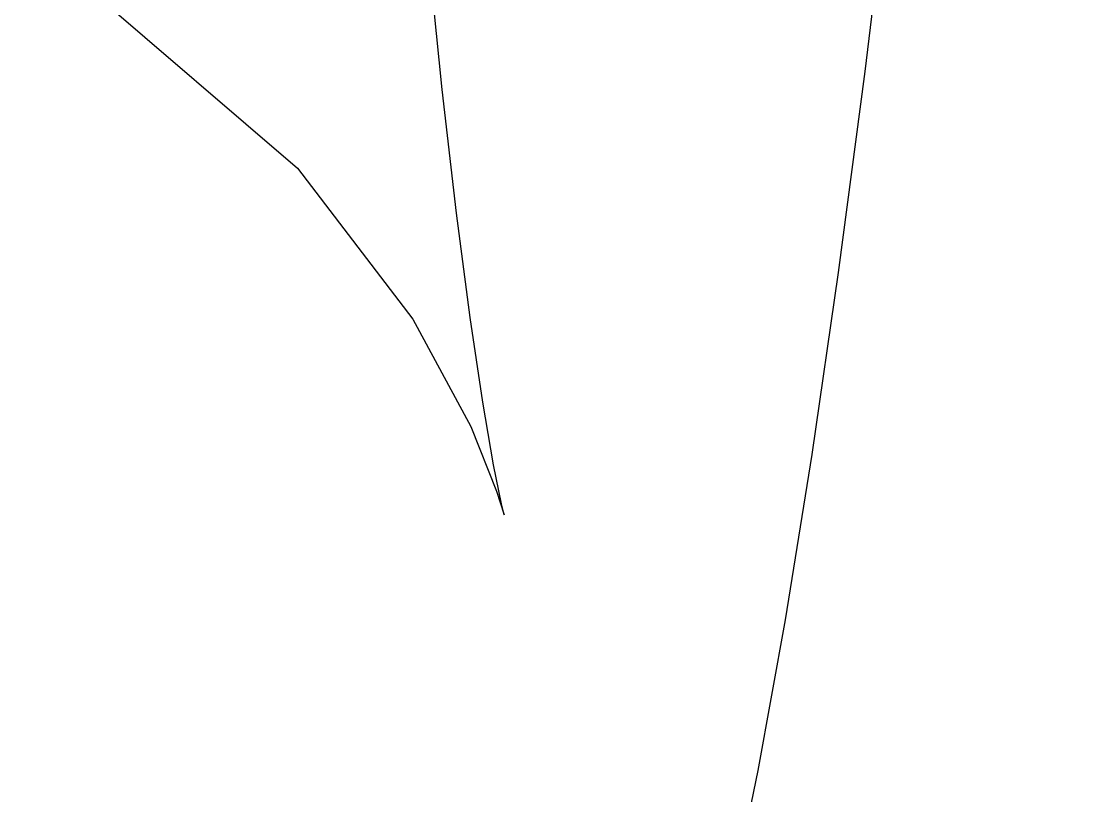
# Model space of a CAD drawing. Header units: inches. Extents: x 0 to 11.7, y 0 to 8.3.
# Drawn here: x 4.32517 to 4.34327, y 3.25526 to 3.26837 of the extents above; entities that cross this region are included whole.
import ezdxf

# ---------------------------------------------------------------- set-up
doc = ezdxf.new("R2010")
doc.units = ezdxf.units.IN
doc.header["$LTSCALE"] = 0.64311
doc.header["$MEASUREMENT"] = 0
doc.layers.get('0').update_dxf_attribs({"linetype": 'CONTINUOUS'})

msp = doc.modelspace()

# ---------------------------------------------------------------- linework, layer by layer
at = {"color": 7, "linetype": 'CONTINUOUS'}
for points in [[(4.337169, 3.253333), (4.337653, 3.255686), (4.338114, 3.258236), (4.338565, 3.261035), (4.339013, 3.26412), (4.339463, 3.267519), (4.339918, 3.27125), (4.340377, 3.275328), (4.340844, 3.279763), (4.341316, 3.284561), (4.341795, 3.289725), (4.342281, 3.295257), (4.342772, 3.301154), (4.343268, 3.307413)], [(4.316125, 3.272051), (4.321657, 3.271131), (4.326384, 3.268859), (4.32985, 3.265883), (4.331802, 3.263329), (4.332782, 3.261513), (4.333222, 3.260418), (4.333348, 3.260017), (4.333304, 3.260203), (4.333171, 3.260862), (4.332987, 3.261925), (4.332774, 3.263354), (4.332543, 3.265122), (4.332301, 3.267215), (4.332054, 3.269623), (4.331803, 3.272341), (4.331551, 3.275367), (4.331299, 3.278703), (4.331049, 3.282351), (4.330801, 3.286312), (4.330556, 3.290592)]]:
    msp.add_lwpolyline(points, dxfattribs=at)
msp.add_open_spline([(4.306198, 3.594051), (4.306173, 3.572184), (4.306185, 3.539517), (4.306322, 3.496282), (4.306488, 3.464678), (4.306725, 3.434065), (4.307033, 3.404733), (4.307416, 3.376964), (4.307876, 3.351031), (4.308415, 3.327185), (4.308943, 3.308724), (4.309414, 3.295164), (4.309775, 3.285956), (4.310156, 3.277426), (4.310557, 3.269597), (4.310976, 3.262491), (4.311414, 3.256121), (4.31187, 3.2505), (4.312278, 3.246291), (4.31262, 3.243307), (4.312869, 3.241357), (4.313123, 3.239603), (4.31338, 3.238045), (4.313641, 3.236685), (4.313906, 3.235524), (4.314173, 3.234562), (4.314443, 3.2338), (4.314685, 3.233295), (4.314889, 3.232999), (4.315064, 3.232809), (4.315269, 3.232685), (4.315483, 3.232687), (4.315635, 3.232745), (4.315784, 3.232852), (4.315999, 3.23308), (4.31626, 3.233503), (4.316556, 3.234165), (4.316856, 3.235024), (4.317162, 3.23608), (4.317605, 3.237876), (4.318151, 3.240619), (4.318787, 3.244502), (4.319437, 3.249166), (4.320098, 3.2546), (4.321046, 3.263336), (4.322226, 3.276057), (4.32361, 3.29339), (4.325017, 3.31336), (4.326436, 3.335778), (4.327861, 3.360426), (4.329282, 3.38706), (4.330692, 3.415426), (4.33208, 3.445255), (4.333442, 3.476261), (4.334769, 3.50814), (4.335621, 3.529652), (4.336041, 3.540502)], degree=3, knots=[0, 0, 0, 0, 0.097736, 0.146002, 0.193241, 0.238991, 0.28283, 0.324344, 0.363117, 0.398756, 0.430949, 0.445661, 0.459401, 0.472134, 0.483823, 0.494435, 0.503952, 0.512358, 0.51964, 0.522854, 0.525783, 0.528424, 0.530776, 0.532839, 0.534613, 0.536098, 0.537299, 0.538223, 0.538589, 0.538898, 0.539381, 0.539598, 0.539829, 0.540097, 0.540413, 0.541225, 0.5423, 0.543653, 0.545288, 0.547211, 0.551919, 0.557782, 0.564799, 0.572962, 0.582247, 0.604075, 0.630057, 0.659965, 0.693547, 0.730454, 0.770314, 0.812755, 0.857391, 0.90378, 0.951468, 1, 1, 1, 1], dxfattribs=at)

doc.saveas('drawing.dxf')
